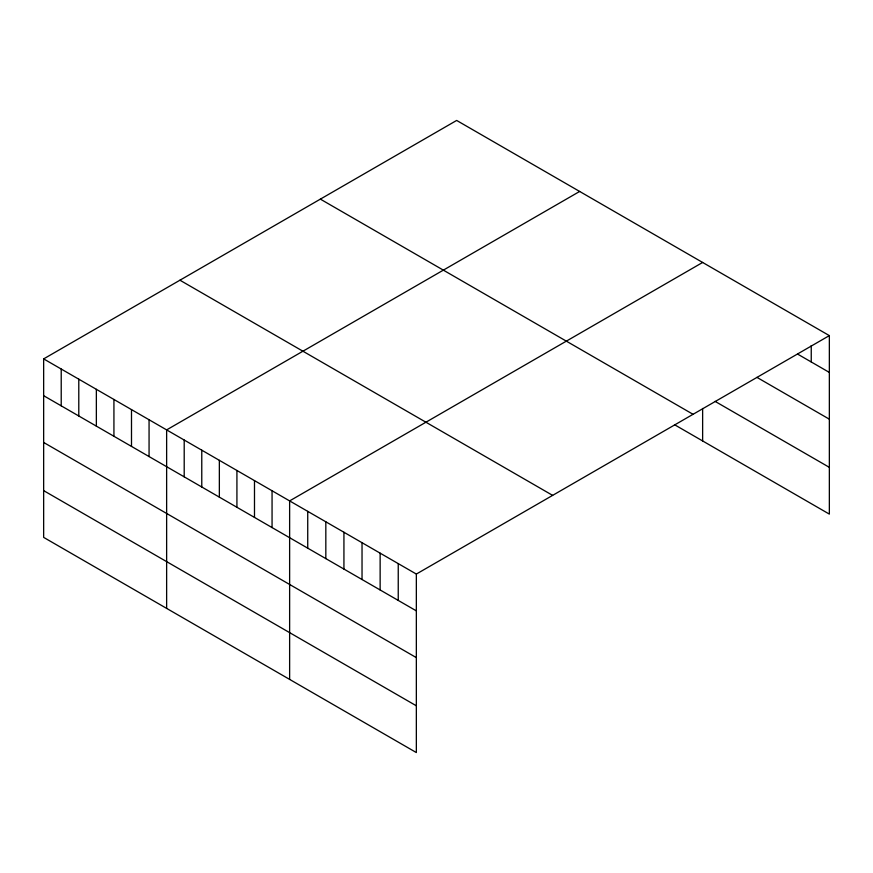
<?xml version="1.0" encoding="UTF-8"?>
<svg xmlns="http://www.w3.org/2000/svg" width="873" height="873" viewBox="0 0 873 873"><rect width="100%" height="100%" fill="white"/><g stroke="black" fill="none" stroke-linecap="round" stroke-linejoin="round"><path stroke-width="1.31" d="M43.65 358.89L416.345 574.063L416.345 752.559L43.65 537.386L43.65 358.89L456.655 120.441L829.35 335.614L829.35 514.11L674.523 424.714M579.65 191.449L166.634 429.898L166.634 608.394M702.634 262.457L289.629 500.906L289.629 679.39M416.345 574.063L829.35 335.614M797.671 354.132L829.35 372.422M756.946 377.376L829.35 419.182M715.085 401.373L829.35 467.35M320.369 199.131L693.053 414.304M179.947 280.211L552.631 495.373M43.65 395.698L416.345 610.871M43.65 442.458L416.345 657.62M43.65 490.626L416.345 705.799M811.246 345.61L811.246 361.968M702.634 408.477L702.634 440.941M398.241 563.62L398.241 600.417M380.137 553.166L380.137 589.962M362.033 542.711L362.033 579.519M343.929 532.257L343.929 569.065M325.825 521.814L325.825 558.611M307.733 511.36L307.733 548.168M272.06 490.768L272.06 527.565M254.49 480.619L254.49 517.427M236.921 470.482L236.921 507.278M219.352 460.333L219.352 497.141M201.772 450.184L201.772 486.992M184.203 440.047L184.203 476.844M149.065 419.76L149.065 456.557M131.496 409.612L131.496 446.419M113.927 399.474L113.927 436.271M96.357 389.325L96.357 426.133M78.788 379.188L78.788 415.985M61.219 369.039L61.219 405.847"/></g></svg>
